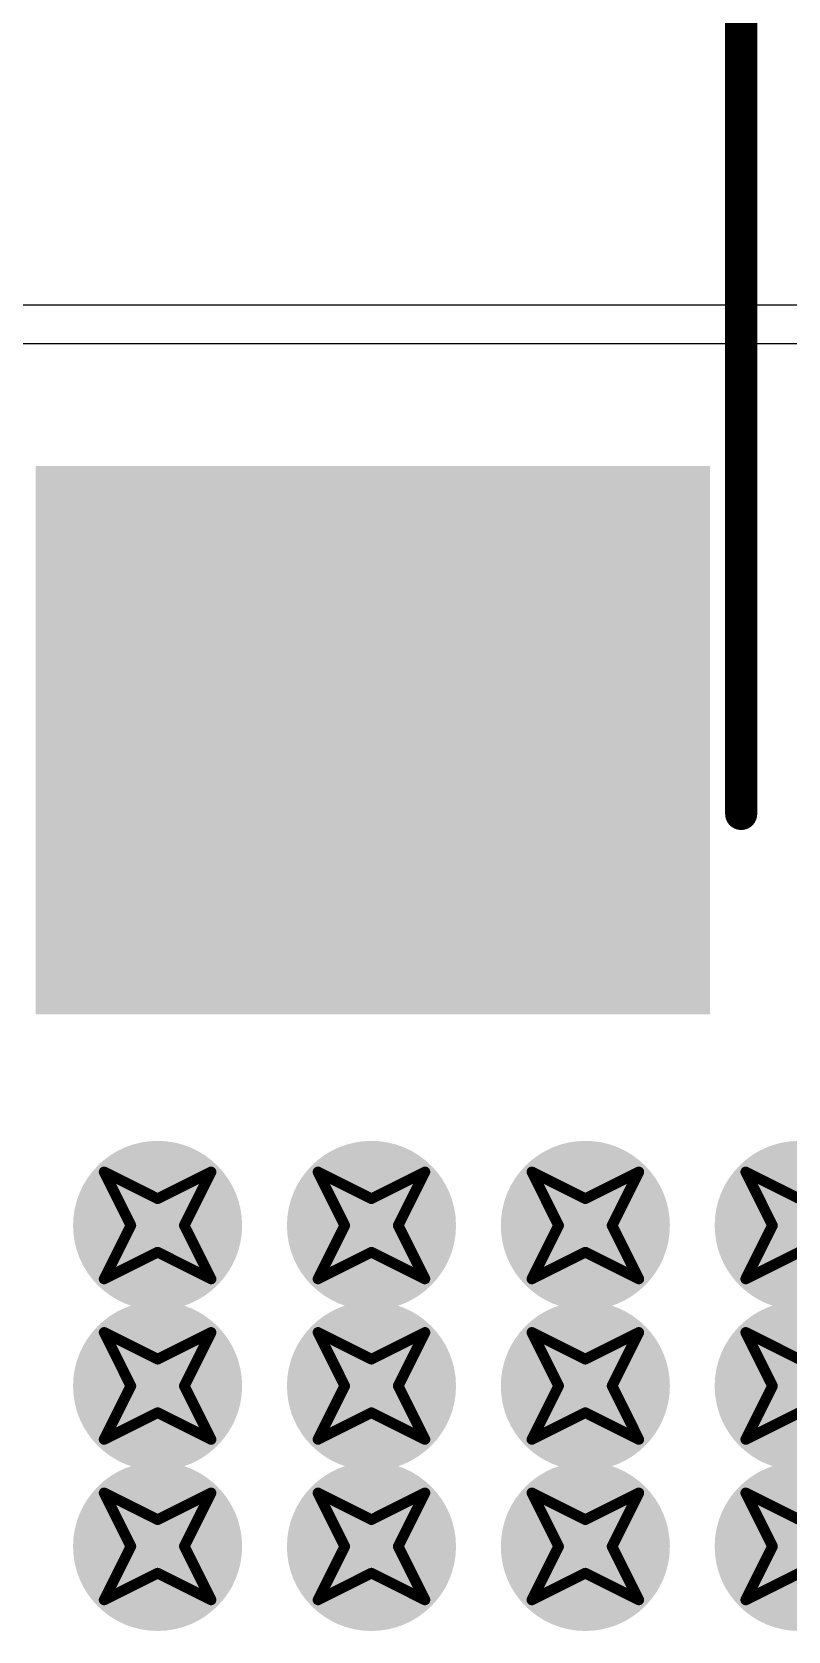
# Model space of a CAD drawing. Header units: inches. Extents: x -11 to 1110, y -7 to 455.
# Drawn here: x 638.54 to 642.14, y 19.18 to 26.77 of the extents above; entities that cross this region are included whole.
import ezdxf

# ---------------------------------------------------------------- set-up
doc = ezdxf.new("R2010")
doc.units = ezdxf.units.IN
for name, color, linetype in [('Bottom Layer', 5, 'Continuous'), ('Bottom Overlay', 54, 'Continuous'), ('Bottom Paste', 16, 'Continuous'), ('Bottom Solder', 6, 'Continuous'), ('Drill Drawing', 1, 'Continuous'), ('Top Layer', 1, 'Continuous'), ('Top Solder', 216, 'Continuous'), ('Via Holes', 16, 'Continuous')]:
    doc.layers.add(name, color=color, linetype=linetype)

msp = doc.modelspace()

# ---------------------------------------------------------------- hatches: boundary and pattern name
at = {"layer": 'Bottom Layer'}
msp.add_hatch(color=5, dxfattribs=at).paths.add_polyline_path([(641.6625, 24.6112), (641.6625, 22.2112), (638.6626, 22.2112), (638.6626, 24.6112)])
h = msp.add_hatch(color=5, dxfattribs=at)
edge = h.paths.add_edge_path()
edge.add_arc((639.1402, 21.1074), 0.3, 0, 360)
h = msp.add_hatch(color=5, dxfattribs=at)
edge = h.paths.add_edge_path()
edge.add_arc((640.1562, 21.1074), 0.3, 0, 360)
h = msp.add_hatch(color=5, dxfattribs=at)
edge = h.paths.add_edge_path()
edge.add_arc((641.1722, 21.1074), 0.3, 0, 360)
h = msp.add_hatch(color=5, dxfattribs=at)
edge = h.paths.add_edge_path()
edge.add_arc((642.1882, 21.1074), 0.3, 0, 360)
h = msp.add_hatch(color=5, dxfattribs=at)
edge = h.paths.add_edge_path()
edge.add_arc((639.1402, 20.3454), 0.3, 0, 360)
h = msp.add_hatch(color=5, dxfattribs=at)
edge = h.paths.add_edge_path()
edge.add_arc((640.1562, 20.3454), 0.3, 0, 360)
h = msp.add_hatch(color=5, dxfattribs=at)
edge = h.paths.add_edge_path()
edge.add_arc((641.1722, 20.3454), 0.3, 0, 360)
h = msp.add_hatch(color=5, dxfattribs=at)
edge = h.paths.add_edge_path()
edge.add_arc((642.1882, 20.3454), 0.3, 0, 360)
h = msp.add_hatch(color=5, dxfattribs=at)
edge = h.paths.add_edge_path()
edge.add_arc((639.1402, 19.5834), 0.3, 0, 360)
h = msp.add_hatch(color=5, dxfattribs=at)
edge = h.paths.add_edge_path()
edge.add_arc((640.1562, 19.5834), 0.3, 0, 360)
h = msp.add_hatch(color=5, dxfattribs=at)
edge = h.paths.add_edge_path()
edge.add_arc((641.1722, 19.5834), 0.3, 0, 360)
h = msp.add_hatch(color=5, dxfattribs=at)
edge = h.paths.add_edge_path()
edge.add_arc((642.1882, 19.5834), 0.3, 0, 360)
at = {"layer": 'Bottom Paste'}
msp.add_hatch(color=16, dxfattribs=at).paths.add_polyline_path([(641.6625, 24.6112), (641.6625, 22.2112), (638.6626, 22.2112), (638.6626, 24.6112)])
at = {"layer": 'Bottom Solder'}
msp.add_hatch(color=6, dxfattribs=at).paths.add_polyline_path([(641.7641, 24.7128), (641.7641, 22.1096), (638.561, 22.1096), (638.561, 24.7128)])
h = msp.add_hatch(color=6, dxfattribs=at)
edge = h.paths.add_edge_path()
edge.add_arc((639.1402, 21.1074), 0.4016, 0, 360)
h = msp.add_hatch(color=6, dxfattribs=at)
edge = h.paths.add_edge_path()
edge.add_arc((640.1562, 21.1074), 0.4016, 0, 360)
h = msp.add_hatch(color=6, dxfattribs=at)
edge = h.paths.add_edge_path()
edge.add_arc((641.1722, 21.1074), 0.4016, 0, 360)
h = msp.add_hatch(color=6, dxfattribs=at)
edge = h.paths.add_edge_path()
edge.add_arc((642.1882, 21.1074), 0.4016, 0, 360)
h = msp.add_hatch(color=6, dxfattribs=at)
edge = h.paths.add_edge_path()
edge.add_arc((639.1402, 20.3454), 0.4016, 0, 360)
h = msp.add_hatch(color=6, dxfattribs=at)
edge = h.paths.add_edge_path()
edge.add_arc((640.1562, 20.3454), 0.4016, 0, 360)
h = msp.add_hatch(color=6, dxfattribs=at)
edge = h.paths.add_edge_path()
edge.add_arc((641.1722, 20.3454), 0.4016, 0, 360)
h = msp.add_hatch(color=6, dxfattribs=at)
edge = h.paths.add_edge_path()
edge.add_arc((642.1882, 20.3454), 0.4016, 0, 360)
h = msp.add_hatch(color=6, dxfattribs=at)
edge = h.paths.add_edge_path()
edge.add_arc((639.1402, 19.5834), 0.4016, 0, 360)
h = msp.add_hatch(color=6, dxfattribs=at)
edge = h.paths.add_edge_path()
edge.add_arc((640.1562, 19.5834), 0.4016, 0, 360)
h = msp.add_hatch(color=6, dxfattribs=at)
edge = h.paths.add_edge_path()
edge.add_arc((641.1722, 19.5834), 0.4016, 0, 360)
h = msp.add_hatch(color=6, dxfattribs=at)
edge = h.paths.add_edge_path()
edge.add_arc((642.1882, 19.5834), 0.4016, 0, 360)
at = {"layer": 'Top Layer'}
h = msp.add_hatch(color=1, dxfattribs=at)
edge = h.paths.add_edge_path()
edge.add_arc((639.1402, 21.1074), 0.3, 0, 360)
h = msp.add_hatch(color=1, dxfattribs=at)
edge = h.paths.add_edge_path()
edge.add_arc((640.1562, 21.1074), 0.3, 0, 360)
h = msp.add_hatch(color=1, dxfattribs=at)
edge = h.paths.add_edge_path()
edge.add_arc((641.1722, 21.1074), 0.3, 0, 360)
h = msp.add_hatch(color=1, dxfattribs=at)
edge = h.paths.add_edge_path()
edge.add_arc((642.1882, 21.1074), 0.3, 0, 360)
h = msp.add_hatch(color=1, dxfattribs=at)
edge = h.paths.add_edge_path()
edge.add_arc((639.1402, 20.3454), 0.3, 0, 360)
h = msp.add_hatch(color=1, dxfattribs=at)
edge = h.paths.add_edge_path()
edge.add_arc((640.1562, 20.3454), 0.3, 0, 360)
h = msp.add_hatch(color=1, dxfattribs=at)
edge = h.paths.add_edge_path()
edge.add_arc((641.1722, 20.3454), 0.3, 0, 360)
h = msp.add_hatch(color=1, dxfattribs=at)
edge = h.paths.add_edge_path()
edge.add_arc((642.1882, 20.3454), 0.3, 0, 360)
h = msp.add_hatch(color=1, dxfattribs=at)
edge = h.paths.add_edge_path()
edge.add_arc((639.1402, 19.5834), 0.3, 0, 360)
h = msp.add_hatch(color=1, dxfattribs=at)
edge = h.paths.add_edge_path()
edge.add_arc((640.1562, 19.5834), 0.3, 0, 360)
h = msp.add_hatch(color=1, dxfattribs=at)
edge = h.paths.add_edge_path()
edge.add_arc((641.1722, 19.5834), 0.3, 0, 360)
h = msp.add_hatch(color=1, dxfattribs=at)
edge = h.paths.add_edge_path()
edge.add_arc((642.1882, 19.5834), 0.3, 0, 360)
at = {"layer": 'Top Solder'}
h = msp.add_hatch(color=216, dxfattribs=at)
edge = h.paths.add_edge_path()
edge.add_arc((639.1402, 21.1074), 0.4016, 0, 360)
h = msp.add_hatch(color=216, dxfattribs=at)
edge = h.paths.add_edge_path()
edge.add_arc((640.1562, 21.1074), 0.4016, 0, 360)
h = msp.add_hatch(color=216, dxfattribs=at)
edge = h.paths.add_edge_path()
edge.add_arc((641.1722, 21.1074), 0.4016, 0, 360)
h = msp.add_hatch(color=216, dxfattribs=at)
edge = h.paths.add_edge_path()
edge.add_arc((642.1882, 21.1074), 0.4016, 0, 360)
h = msp.add_hatch(color=216, dxfattribs=at)
edge = h.paths.add_edge_path()
edge.add_arc((639.1402, 20.3454), 0.4016, 0, 360)
h = msp.add_hatch(color=216, dxfattribs=at)
edge = h.paths.add_edge_path()
edge.add_arc((640.1562, 20.3454), 0.4016, 0, 360)
h = msp.add_hatch(color=216, dxfattribs=at)
edge = h.paths.add_edge_path()
edge.add_arc((641.1722, 20.3454), 0.4016, 0, 360)
h = msp.add_hatch(color=216, dxfattribs=at)
edge = h.paths.add_edge_path()
edge.add_arc((642.1882, 20.3454), 0.4016, 0, 360)
h = msp.add_hatch(color=216, dxfattribs=at)
edge = h.paths.add_edge_path()
edge.add_arc((639.1402, 19.5834), 0.4016, 0, 360)
h = msp.add_hatch(color=216, dxfattribs=at)
edge = h.paths.add_edge_path()
edge.add_arc((640.1562, 19.5834), 0.4016, 0, 360)
h = msp.add_hatch(color=216, dxfattribs=at)
edge = h.paths.add_edge_path()
edge.add_arc((641.1722, 19.5834), 0.4016, 0, 360)
h = msp.add_hatch(color=216, dxfattribs=at)
edge = h.paths.add_edge_path()
edge.add_arc((642.1882, 19.5834), 0.4016, 0, 360)
at = {"layer": 'Via Holes'}
h = msp.add_hatch(color=7, dxfattribs=at)
edge = h.paths.add_edge_path()
edge.add_arc((639.1402, 21.1074), 0.15, 0, 360)
h = msp.add_hatch(color=7, dxfattribs=at)
edge = h.paths.add_edge_path()
edge.add_arc((640.1562, 21.1074), 0.15, 0, 360)
h = msp.add_hatch(color=7, dxfattribs=at)
edge = h.paths.add_edge_path()
edge.add_arc((641.1722, 21.1074), 0.15, 0, 360)
h = msp.add_hatch(color=7, dxfattribs=at)
edge = h.paths.add_edge_path()
edge.add_arc((642.1882, 21.1074), 0.15, 0, 360)
h = msp.add_hatch(color=7, dxfattribs=at)
edge = h.paths.add_edge_path()
edge.add_arc((639.1402, 20.3454), 0.15, 0, 360)
h = msp.add_hatch(color=7, dxfattribs=at)
edge = h.paths.add_edge_path()
edge.add_arc((640.1562, 20.3454), 0.15, 0, 360)
h = msp.add_hatch(color=7, dxfattribs=at)
edge = h.paths.add_edge_path()
edge.add_arc((641.1722, 20.3454), 0.15, 0, 360)
h = msp.add_hatch(color=7, dxfattribs=at)
edge = h.paths.add_edge_path()
edge.add_arc((642.1882, 20.3454), 0.15, 0, 360)
h = msp.add_hatch(color=7, dxfattribs=at)
edge = h.paths.add_edge_path()
edge.add_arc((639.1402, 19.5834), 0.15, 0, 360)
h = msp.add_hatch(color=7, dxfattribs=at)
edge = h.paths.add_edge_path()
edge.add_arc((640.1562, 19.5834), 0.15, 0, 360)
h = msp.add_hatch(color=7, dxfattribs=at)
edge = h.paths.add_edge_path()
edge.add_arc((641.1722, 19.5834), 0.15, 0, 360)
h = msp.add_hatch(color=7, dxfattribs=at)
edge = h.paths.add_edge_path()
edge.add_arc((642.1882, 19.5834), 0.15, 0, 360)

# ---------------------------------------------------------------- linework, layer by layer
at = {"layer": 'Bottom Layer'}
for p, q in [((670.3822, 25.4762), (623.57, 25.4762)), ((629.209, 25.2949), (653.6399, 25.2949))]:
    msp.add_line(p, q, dxfattribs=at)
at = {"layer": 'Bottom Overlay'}
msp.add_lwpolyline([(641.9125, 23.0612, 0.1524, 0.1524, 0), (641.9125, 29.1363, 0.1524, 0.1524, 0)], format="xyseb", dxfattribs=at)
msp.add_lwpolyline([(641.8744, 23.0612, 0.0762, 0.0762, 1), (641.9506, 23.0612, 0.0762, 0.0762, 1)], format="xyseb", close=True, dxfattribs=at)
at = {"layer": 'Drill Drawing'}
for points in [[(638.8862, 21.3614, 0.0508, 0.0508, 0), (639.1402, 21.2344, 0.0508, 0.0508, 0)], [(638.8862, 21.3614, 0.0508, 0.0508, 0), (639.0132, 21.1074, 0.0508, 0.0508, 0)], [(639.1402, 21.2344, 0.0508, 0.0508, 0), (639.3942, 21.3614, 0.0508, 0.0508, 0)], [(639.2672, 21.1074, 0.0508, 0.0508, 0), (639.3942, 21.3614, 0.0508, 0.0508, 0)], [(639.9022, 21.3614, 0.0508, 0.0508, 0), (640.1562, 21.2344, 0.0508, 0.0508, 0)], [(639.9022, 21.3614, 0.0508, 0.0508, 0), (640.0292, 21.1074, 0.0508, 0.0508, 0)], [(640.1562, 21.2344, 0.0508, 0.0508, 0), (640.4102, 21.3614, 0.0508, 0.0508, 0)], [(640.2832, 21.1074, 0.0508, 0.0508, 0), (640.4102, 21.3614, 0.0508, 0.0508, 0)], [(640.9182, 21.3614, 0.0508, 0.0508, 0), (641.1722, 21.2344, 0.0508, 0.0508, 0)], [(640.9182, 21.3614, 0.0508, 0.0508, 0), (641.0452, 21.1074, 0.0508, 0.0508, 0)], [(641.1722, 21.2344, 0.0508, 0.0508, 0), (641.4262, 21.3614, 0.0508, 0.0508, 0)], [(641.2992, 21.1074, 0.0508, 0.0508, 0), (641.4262, 21.3614, 0.0508, 0.0508, 0)], [(641.9342, 21.3614, 0.0508, 0.0508, 0), (642.1882, 21.2344, 0.0508, 0.0508, 0)], [(641.9342, 21.3614, 0.0508, 0.0508, 0), (642.0612, 21.1074, 0.0508, 0.0508, 0)], [(638.8862, 20.8534, 0.0508, 0.0508, 0), (639.0132, 21.1074, 0.0508, 0.0508, 0)], [(639.2672, 21.1074, 0.0508, 0.0508, 0), (639.3942, 20.8534, 0.0508, 0.0508, 0)], [(639.9022, 20.8534, 0.0508, 0.0508, 0), (640.0292, 21.1074, 0.0508, 0.0508, 0)], [(640.2832, 21.1074, 0.0508, 0.0508, 0), (640.4102, 20.8534, 0.0508, 0.0508, 0)], [(640.9182, 20.8534, 0.0508, 0.0508, 0), (641.0452, 21.1074, 0.0508, 0.0508, 0)], [(641.2992, 21.1074, 0.0508, 0.0508, 0), (641.4262, 20.8534, 0.0508, 0.0508, 0)], [(641.9342, 20.8534, 0.0508, 0.0508, 0), (642.0612, 21.1074, 0.0508, 0.0508, 0)], [(638.8862, 20.8534, 0.0508, 0.0508, 0), (639.1402, 20.9804, 0.0508, 0.0508, 0)], [(639.1402, 20.9804, 0.0508, 0.0508, 0), (639.3942, 20.8534, 0.0508, 0.0508, 0)], [(639.9022, 20.8534, 0.0508, 0.0508, 0), (640.1562, 20.9804, 0.0508, 0.0508, 0)], [(640.1562, 20.9804, 0.0508, 0.0508, 0), (640.4102, 20.8534, 0.0508, 0.0508, 0)], [(640.9182, 20.8534, 0.0508, 0.0508, 0), (641.1722, 20.9804, 0.0508, 0.0508, 0)], [(641.1722, 20.9804, 0.0508, 0.0508, 0), (641.4262, 20.8534, 0.0508, 0.0508, 0)], [(641.9342, 20.8534, 0.0508, 0.0508, 0), (642.1882, 20.9804, 0.0508, 0.0508, 0)], [(638.8862, 20.5994, 0.0508, 0.0508, 0), (639.1402, 20.4724, 0.0508, 0.0508, 0)], [(638.8862, 20.5994, 0.0508, 0.0508, 0), (639.0132, 20.3454, 0.0508, 0.0508, 0)], [(639.1402, 20.4724, 0.0508, 0.0508, 0), (639.3942, 20.5994, 0.0508, 0.0508, 0)], [(639.2672, 20.3454, 0.0508, 0.0508, 0), (639.3942, 20.5994, 0.0508, 0.0508, 0)], [(639.9022, 20.5994, 0.0508, 0.0508, 0), (640.1562, 20.4724, 0.0508, 0.0508, 0)], [(639.9022, 20.5994, 0.0508, 0.0508, 0), (640.0292, 20.3454, 0.0508, 0.0508, 0)], [(640.1562, 20.4724, 0.0508, 0.0508, 0), (640.4102, 20.5994, 0.0508, 0.0508, 0)], [(640.2832, 20.3454, 0.0508, 0.0508, 0), (640.4102, 20.5994, 0.0508, 0.0508, 0)], [(640.9182, 20.5994, 0.0508, 0.0508, 0), (641.1722, 20.4724, 0.0508, 0.0508, 0)], [(640.9182, 20.5994, 0.0508, 0.0508, 0), (641.0452, 20.3454, 0.0508, 0.0508, 0)], [(641.1722, 20.4724, 0.0508, 0.0508, 0), (641.4262, 20.5994, 0.0508, 0.0508, 0)], [(641.2992, 20.3454, 0.0508, 0.0508, 0), (641.4262, 20.5994, 0.0508, 0.0508, 0)], [(641.9342, 20.5994, 0.0508, 0.0508, 0), (642.1882, 20.4724, 0.0508, 0.0508, 0)], [(641.9342, 20.5994, 0.0508, 0.0508, 0), (642.0612, 20.3454, 0.0508, 0.0508, 0)], [(638.8862, 20.0914, 0.0508, 0.0508, 0), (639.0132, 20.3454, 0.0508, 0.0508, 0)], [(639.2672, 20.3454, 0.0508, 0.0508, 0), (639.3942, 20.0914, 0.0508, 0.0508, 0)], [(639.9022, 20.0914, 0.0508, 0.0508, 0), (640.0292, 20.3454, 0.0508, 0.0508, 0)], [(640.2832, 20.3454, 0.0508, 0.0508, 0), (640.4102, 20.0914, 0.0508, 0.0508, 0)], [(640.9182, 20.0914, 0.0508, 0.0508, 0), (641.0452, 20.3454, 0.0508, 0.0508, 0)], [(641.2992, 20.3454, 0.0508, 0.0508, 0), (641.4262, 20.0914, 0.0508, 0.0508, 0)], [(641.9342, 20.0914, 0.0508, 0.0508, 0), (642.0612, 20.3454, 0.0508, 0.0508, 0)], [(638.8862, 20.0914, 0.0508, 0.0508, 0), (639.1402, 20.2184, 0.0508, 0.0508, 0)], [(639.1402, 20.2184, 0.0508, 0.0508, 0), (639.3942, 20.0914, 0.0508, 0.0508, 0)], [(639.9022, 20.0914, 0.0508, 0.0508, 0), (640.1562, 20.2184, 0.0508, 0.0508, 0)], [(640.1562, 20.2184, 0.0508, 0.0508, 0), (640.4102, 20.0914, 0.0508, 0.0508, 0)], [(640.9182, 20.0914, 0.0508, 0.0508, 0), (641.1722, 20.2184, 0.0508, 0.0508, 0)], [(641.1722, 20.2184, 0.0508, 0.0508, 0), (641.4262, 20.0914, 0.0508, 0.0508, 0)], [(641.9342, 20.0914, 0.0508, 0.0508, 0), (642.1882, 20.2184, 0.0508, 0.0508, 0)], [(638.8862, 19.8374, 0.0508, 0.0508, 0), (639.1402, 19.7104, 0.0508, 0.0508, 0)], [(638.8862, 19.8374, 0.0508, 0.0508, 0), (639.0132, 19.5834, 0.0508, 0.0508, 0)], [(639.1402, 19.7104, 0.0508, 0.0508, 0), (639.3942, 19.8374, 0.0508, 0.0508, 0)], [(639.2672, 19.5834, 0.0508, 0.0508, 0), (639.3942, 19.8374, 0.0508, 0.0508, 0)], [(639.9022, 19.8374, 0.0508, 0.0508, 0), (640.1562, 19.7104, 0.0508, 0.0508, 0)], [(639.9022, 19.8374, 0.0508, 0.0508, 0), (640.0292, 19.5834, 0.0508, 0.0508, 0)], [(640.1562, 19.7104, 0.0508, 0.0508, 0), (640.4102, 19.8374, 0.0508, 0.0508, 0)], [(640.2832, 19.5834, 0.0508, 0.0508, 0), (640.4102, 19.8374, 0.0508, 0.0508, 0)], [(640.9182, 19.8374, 0.0508, 0.0508, 0), (641.1722, 19.7104, 0.0508, 0.0508, 0)], [(640.9182, 19.8374, 0.0508, 0.0508, 0), (641.0452, 19.5834, 0.0508, 0.0508, 0)], [(641.1722, 19.7104, 0.0508, 0.0508, 0), (641.4262, 19.8374, 0.0508, 0.0508, 0)], [(641.2992, 19.5834, 0.0508, 0.0508, 0), (641.4262, 19.8374, 0.0508, 0.0508, 0)], [(641.9342, 19.8374, 0.0508, 0.0508, 0), (642.1882, 19.7104, 0.0508, 0.0508, 0)], [(641.9342, 19.8374, 0.0508, 0.0508, 0), (642.0612, 19.5834, 0.0508, 0.0508, 0)], [(638.8862, 19.3294, 0.0508, 0.0508, 0), (639.0132, 19.5834, 0.0508, 0.0508, 0)], [(639.2672, 19.5834, 0.0508, 0.0508, 0), (639.3942, 19.3294, 0.0508, 0.0508, 0)], [(639.9022, 19.3294, 0.0508, 0.0508, 0), (640.0292, 19.5834, 0.0508, 0.0508, 0)], [(640.2832, 19.5834, 0.0508, 0.0508, 0), (640.4102, 19.3294, 0.0508, 0.0508, 0)], [(640.9182, 19.3294, 0.0508, 0.0508, 0), (641.0452, 19.5834, 0.0508, 0.0508, 0)], [(641.2992, 19.5834, 0.0508, 0.0508, 0), (641.4262, 19.3294, 0.0508, 0.0508, 0)], [(641.9342, 19.3294, 0.0508, 0.0508, 0), (642.0612, 19.5834, 0.0508, 0.0508, 0)], [(638.8862, 19.3294, 0.0508, 0.0508, 0), (639.1402, 19.4564, 0.0508, 0.0508, 0)], [(639.1402, 19.4564, 0.0508, 0.0508, 0), (639.3942, 19.3294, 0.0508, 0.0508, 0)], [(639.9022, 19.3294, 0.0508, 0.0508, 0), (640.1562, 19.4564, 0.0508, 0.0508, 0)], [(640.1562, 19.4564, 0.0508, 0.0508, 0), (640.4102, 19.3294, 0.0508, 0.0508, 0)], [(640.9182, 19.3294, 0.0508, 0.0508, 0), (641.1722, 19.4564, 0.0508, 0.0508, 0)], [(641.1722, 19.4564, 0.0508, 0.0508, 0), (641.4262, 19.3294, 0.0508, 0.0508, 0)], [(641.9342, 19.3294, 0.0508, 0.0508, 0), (642.1882, 19.4564, 0.0508, 0.0508, 0)]]:
    msp.add_lwpolyline(points, format="xyseb", dxfattribs=at)
for points in [[(638.8735, 21.3614, 0.0254, 0.0254, 1), (638.8989, 21.3614, 0.0254, 0.0254, 1)], [(638.8735, 21.3614, 0.0254, 0.0254, 1), (638.8989, 21.3614, 0.0254, 0.0254, 1)], [(639.3815, 21.3614, 0.0254, 0.0254, 1), (639.4069, 21.3614, 0.0254, 0.0254, 1)], [(639.3815, 21.3614, 0.0254, 0.0254, 1), (639.4069, 21.3614, 0.0254, 0.0254, 1)], [(639.8895, 21.3614, 0.0254, 0.0254, 1), (639.9149, 21.3614, 0.0254, 0.0254, 1)], [(639.8895, 21.3614, 0.0254, 0.0254, 1), (639.9149, 21.3614, 0.0254, 0.0254, 1)], [(640.3975, 21.3614, 0.0254, 0.0254, 1), (640.4229, 21.3614, 0.0254, 0.0254, 1)], [(640.3975, 21.3614, 0.0254, 0.0254, 1), (640.4229, 21.3614, 0.0254, 0.0254, 1)], [(640.9055, 21.3614, 0.0254, 0.0254, 1), (640.9309, 21.3614, 0.0254, 0.0254, 1)], [(640.9055, 21.3614, 0.0254, 0.0254, 1), (640.9309, 21.3614, 0.0254, 0.0254, 1)], [(641.4135, 21.3614, 0.0254, 0.0254, 1), (641.4389, 21.3614, 0.0254, 0.0254, 1)], [(641.4135, 21.3614, 0.0254, 0.0254, 1), (641.4389, 21.3614, 0.0254, 0.0254, 1)], [(641.9215, 21.3614, 0.0254, 0.0254, 1), (641.9469, 21.3614, 0.0254, 0.0254, 1)], [(641.9215, 21.3614, 0.0254, 0.0254, 1), (641.9469, 21.3614, 0.0254, 0.0254, 1)], [(639.1275, 21.2344, 0.0254, 0.0254, 1), (639.1529, 21.2344, 0.0254, 0.0254, 1)], [(639.1275, 21.2344, 0.0254, 0.0254, 1), (639.1529, 21.2344, 0.0254, 0.0254, 1)], [(640.1435, 21.2344, 0.0254, 0.0254, 1), (640.1689, 21.2344, 0.0254, 0.0254, 1)], [(640.1435, 21.2344, 0.0254, 0.0254, 1), (640.1689, 21.2344, 0.0254, 0.0254, 1)], [(641.1595, 21.2344, 0.0254, 0.0254, 1), (641.1849, 21.2344, 0.0254, 0.0254, 1)], [(641.1595, 21.2344, 0.0254, 0.0254, 1), (641.1849, 21.2344, 0.0254, 0.0254, 1)], [(639.0005, 21.1074, 0.0254, 0.0254, 1), (639.0259, 21.1074, 0.0254, 0.0254, 1)], [(639.0005, 21.1074, 0.0254, 0.0254, 1), (639.0259, 21.1074, 0.0254, 0.0254, 1)], [(639.2545, 21.1074, 0.0254, 0.0254, 1), (639.2799, 21.1074, 0.0254, 0.0254, 1)], [(639.2545, 21.1074, 0.0254, 0.0254, 1), (639.2799, 21.1074, 0.0254, 0.0254, 1)], [(640.0165, 21.1074, 0.0254, 0.0254, 1), (640.0419, 21.1074, 0.0254, 0.0254, 1)], [(640.0165, 21.1074, 0.0254, 0.0254, 1), (640.0419, 21.1074, 0.0254, 0.0254, 1)], [(640.2705, 21.1074, 0.0254, 0.0254, 1), (640.2959, 21.1074, 0.0254, 0.0254, 1)], [(640.2705, 21.1074, 0.0254, 0.0254, 1), (640.2959, 21.1074, 0.0254, 0.0254, 1)], [(641.0325, 21.1074, 0.0254, 0.0254, 1), (641.0579, 21.1074, 0.0254, 0.0254, 1)], [(641.0325, 21.1074, 0.0254, 0.0254, 1), (641.0579, 21.1074, 0.0254, 0.0254, 1)], [(641.2865, 21.1074, 0.0254, 0.0254, 1), (641.3119, 21.1074, 0.0254, 0.0254, 1)], [(641.2865, 21.1074, 0.0254, 0.0254, 1), (641.3119, 21.1074, 0.0254, 0.0254, 1)], [(642.0485, 21.1074, 0.0254, 0.0254, 1), (642.0739, 21.1074, 0.0254, 0.0254, 1)], [(642.0485, 21.1074, 0.0254, 0.0254, 1), (642.0739, 21.1074, 0.0254, 0.0254, 1)], [(639.1275, 20.9804, 0.0254, 0.0254, 1), (639.1529, 20.9804, 0.0254, 0.0254, 1)], [(639.1275, 20.9804, 0.0254, 0.0254, 1), (639.1529, 20.9804, 0.0254, 0.0254, 1)], [(640.1435, 20.9804, 0.0254, 0.0254, 1), (640.1689, 20.9804, 0.0254, 0.0254, 1)], [(640.1435, 20.9804, 0.0254, 0.0254, 1), (640.1689, 20.9804, 0.0254, 0.0254, 1)], [(641.1595, 20.9804, 0.0254, 0.0254, 1), (641.1849, 20.9804, 0.0254, 0.0254, 1)], [(641.1595, 20.9804, 0.0254, 0.0254, 1), (641.1849, 20.9804, 0.0254, 0.0254, 1)], [(638.8735, 20.8534, 0.0254, 0.0254, 1), (638.8989, 20.8534, 0.0254, 0.0254, 1)], [(638.8735, 20.8534, 0.0254, 0.0254, 1), (638.8989, 20.8534, 0.0254, 0.0254, 1)], [(639.3815, 20.8534, 0.0254, 0.0254, 1), (639.4069, 20.8534, 0.0254, 0.0254, 1)], [(639.3815, 20.8534, 0.0254, 0.0254, 1), (639.4069, 20.8534, 0.0254, 0.0254, 1)], [(639.8895, 20.8534, 0.0254, 0.0254, 1), (639.9149, 20.8534, 0.0254, 0.0254, 1)], [(639.8895, 20.8534, 0.0254, 0.0254, 1), (639.9149, 20.8534, 0.0254, 0.0254, 1)], [(640.3975, 20.8534, 0.0254, 0.0254, 1), (640.4229, 20.8534, 0.0254, 0.0254, 1)], [(640.3975, 20.8534, 0.0254, 0.0254, 1), (640.4229, 20.8534, 0.0254, 0.0254, 1)], [(640.9055, 20.8534, 0.0254, 0.0254, 1), (640.9309, 20.8534, 0.0254, 0.0254, 1)], [(640.9055, 20.8534, 0.0254, 0.0254, 1), (640.9309, 20.8534, 0.0254, 0.0254, 1)], [(641.4135, 20.8534, 0.0254, 0.0254, 1), (641.4389, 20.8534, 0.0254, 0.0254, 1)], [(641.4135, 20.8534, 0.0254, 0.0254, 1), (641.4389, 20.8534, 0.0254, 0.0254, 1)], [(641.9215, 20.8534, 0.0254, 0.0254, 1), (641.9469, 20.8534, 0.0254, 0.0254, 1)], [(641.9215, 20.8534, 0.0254, 0.0254, 1), (641.9469, 20.8534, 0.0254, 0.0254, 1)], [(638.8735, 20.5994, 0.0254, 0.0254, 1), (638.8989, 20.5994, 0.0254, 0.0254, 1)], [(638.8735, 20.5994, 0.0254, 0.0254, 1), (638.8989, 20.5994, 0.0254, 0.0254, 1)], [(639.3815, 20.5994, 0.0254, 0.0254, 1), (639.4069, 20.5994, 0.0254, 0.0254, 1)], [(639.3815, 20.5994, 0.0254, 0.0254, 1), (639.4069, 20.5994, 0.0254, 0.0254, 1)], [(639.8895, 20.5994, 0.0254, 0.0254, 1), (639.9149, 20.5994, 0.0254, 0.0254, 1)], [(639.8895, 20.5994, 0.0254, 0.0254, 1), (639.9149, 20.5994, 0.0254, 0.0254, 1)], [(640.3975, 20.5994, 0.0254, 0.0254, 1), (640.4229, 20.5994, 0.0254, 0.0254, 1)], [(640.3975, 20.5994, 0.0254, 0.0254, 1), (640.4229, 20.5994, 0.0254, 0.0254, 1)], [(640.9055, 20.5994, 0.0254, 0.0254, 1), (640.9309, 20.5994, 0.0254, 0.0254, 1)], [(640.9055, 20.5994, 0.0254, 0.0254, 1), (640.9309, 20.5994, 0.0254, 0.0254, 1)], [(641.4135, 20.5994, 0.0254, 0.0254, 1), (641.4389, 20.5994, 0.0254, 0.0254, 1)], [(641.4135, 20.5994, 0.0254, 0.0254, 1), (641.4389, 20.5994, 0.0254, 0.0254, 1)], [(641.9215, 20.5994, 0.0254, 0.0254, 1), (641.9469, 20.5994, 0.0254, 0.0254, 1)], [(641.9215, 20.5994, 0.0254, 0.0254, 1), (641.9469, 20.5994, 0.0254, 0.0254, 1)], [(639.1275, 20.4724, 0.0254, 0.0254, 1), (639.1529, 20.4724, 0.0254, 0.0254, 1)], [(639.1275, 20.4724, 0.0254, 0.0254, 1), (639.1529, 20.4724, 0.0254, 0.0254, 1)], [(640.1435, 20.4724, 0.0254, 0.0254, 1), (640.1689, 20.4724, 0.0254, 0.0254, 1)], [(640.1435, 20.4724, 0.0254, 0.0254, 1), (640.1689, 20.4724, 0.0254, 0.0254, 1)], [(641.1595, 20.4724, 0.0254, 0.0254, 1), (641.1849, 20.4724, 0.0254, 0.0254, 1)], [(641.1595, 20.4724, 0.0254, 0.0254, 1), (641.1849, 20.4724, 0.0254, 0.0254, 1)], [(639.0005, 20.3454, 0.0254, 0.0254, 1), (639.0259, 20.3454, 0.0254, 0.0254, 1)], [(639.0005, 20.3454, 0.0254, 0.0254, 1), (639.0259, 20.3454, 0.0254, 0.0254, 1)], [(639.2545, 20.3454, 0.0254, 0.0254, 1), (639.2799, 20.3454, 0.0254, 0.0254, 1)], [(639.2545, 20.3454, 0.0254, 0.0254, 1), (639.2799, 20.3454, 0.0254, 0.0254, 1)], [(640.0165, 20.3454, 0.0254, 0.0254, 1), (640.0419, 20.3454, 0.0254, 0.0254, 1)], [(640.0165, 20.3454, 0.0254, 0.0254, 1), (640.0419, 20.3454, 0.0254, 0.0254, 1)], [(640.2705, 20.3454, 0.0254, 0.0254, 1), (640.2959, 20.3454, 0.0254, 0.0254, 1)], [(640.2705, 20.3454, 0.0254, 0.0254, 1), (640.2959, 20.3454, 0.0254, 0.0254, 1)], [(641.0325, 20.3454, 0.0254, 0.0254, 1), (641.0579, 20.3454, 0.0254, 0.0254, 1)], [(641.0325, 20.3454, 0.0254, 0.0254, 1), (641.0579, 20.3454, 0.0254, 0.0254, 1)], [(641.2865, 20.3454, 0.0254, 0.0254, 1), (641.3119, 20.3454, 0.0254, 0.0254, 1)], [(641.2865, 20.3454, 0.0254, 0.0254, 1), (641.3119, 20.3454, 0.0254, 0.0254, 1)], [(642.0485, 20.3454, 0.0254, 0.0254, 1), (642.0739, 20.3454, 0.0254, 0.0254, 1)], [(642.0485, 20.3454, 0.0254, 0.0254, 1), (642.0739, 20.3454, 0.0254, 0.0254, 1)], [(639.1275, 20.2184, 0.0254, 0.0254, 1), (639.1529, 20.2184, 0.0254, 0.0254, 1)], [(639.1275, 20.2184, 0.0254, 0.0254, 1), (639.1529, 20.2184, 0.0254, 0.0254, 1)], [(640.1435, 20.2184, 0.0254, 0.0254, 1), (640.1689, 20.2184, 0.0254, 0.0254, 1)], [(640.1435, 20.2184, 0.0254, 0.0254, 1), (640.1689, 20.2184, 0.0254, 0.0254, 1)], [(641.1595, 20.2184, 0.0254, 0.0254, 1), (641.1849, 20.2184, 0.0254, 0.0254, 1)], [(641.1595, 20.2184, 0.0254, 0.0254, 1), (641.1849, 20.2184, 0.0254, 0.0254, 1)], [(638.8735, 20.0914, 0.0254, 0.0254, 1), (638.8989, 20.0914, 0.0254, 0.0254, 1)], [(638.8735, 20.0914, 0.0254, 0.0254, 1), (638.8989, 20.0914, 0.0254, 0.0254, 1)], [(639.3815, 20.0914, 0.0254, 0.0254, 1), (639.4069, 20.0914, 0.0254, 0.0254, 1)], [(639.3815, 20.0914, 0.0254, 0.0254, 1), (639.4069, 20.0914, 0.0254, 0.0254, 1)], [(639.8895, 20.0914, 0.0254, 0.0254, 1), (639.9149, 20.0914, 0.0254, 0.0254, 1)], [(639.8895, 20.0914, 0.0254, 0.0254, 1), (639.9149, 20.0914, 0.0254, 0.0254, 1)], [(640.3975, 20.0914, 0.0254, 0.0254, 1), (640.4229, 20.0914, 0.0254, 0.0254, 1)], [(640.3975, 20.0914, 0.0254, 0.0254, 1), (640.4229, 20.0914, 0.0254, 0.0254, 1)], [(640.9055, 20.0914, 0.0254, 0.0254, 1), (640.9309, 20.0914, 0.0254, 0.0254, 1)], [(640.9055, 20.0914, 0.0254, 0.0254, 1), (640.9309, 20.0914, 0.0254, 0.0254, 1)], [(641.4135, 20.0914, 0.0254, 0.0254, 1), (641.4389, 20.0914, 0.0254, 0.0254, 1)], [(641.4135, 20.0914, 0.0254, 0.0254, 1), (641.4389, 20.0914, 0.0254, 0.0254, 1)], [(641.9215, 20.0914, 0.0254, 0.0254, 1), (641.9469, 20.0914, 0.0254, 0.0254, 1)], [(641.9215, 20.0914, 0.0254, 0.0254, 1), (641.9469, 20.0914, 0.0254, 0.0254, 1)], [(638.8735, 19.8374, 0.0254, 0.0254, 1), (638.8989, 19.8374, 0.0254, 0.0254, 1)], [(638.8735, 19.8374, 0.0254, 0.0254, 1), (638.8989, 19.8374, 0.0254, 0.0254, 1)], [(639.3815, 19.8374, 0.0254, 0.0254, 1), (639.4069, 19.8374, 0.0254, 0.0254, 1)], [(639.3815, 19.8374, 0.0254, 0.0254, 1), (639.4069, 19.8374, 0.0254, 0.0254, 1)], [(639.8895, 19.8374, 0.0254, 0.0254, 1), (639.9149, 19.8374, 0.0254, 0.0254, 1)], [(639.8895, 19.8374, 0.0254, 0.0254, 1), (639.9149, 19.8374, 0.0254, 0.0254, 1)], [(640.3975, 19.8374, 0.0254, 0.0254, 1), (640.4229, 19.8374, 0.0254, 0.0254, 1)], [(640.3975, 19.8374, 0.0254, 0.0254, 1), (640.4229, 19.8374, 0.0254, 0.0254, 1)], [(640.9055, 19.8374, 0.0254, 0.0254, 1), (640.9309, 19.8374, 0.0254, 0.0254, 1)], [(640.9055, 19.8374, 0.0254, 0.0254, 1), (640.9309, 19.8374, 0.0254, 0.0254, 1)], [(641.4135, 19.8374, 0.0254, 0.0254, 1), (641.4389, 19.8374, 0.0254, 0.0254, 1)], [(641.4135, 19.8374, 0.0254, 0.0254, 1), (641.4389, 19.8374, 0.0254, 0.0254, 1)], [(641.9215, 19.8374, 0.0254, 0.0254, 1), (641.9469, 19.8374, 0.0254, 0.0254, 1)], [(641.9215, 19.8374, 0.0254, 0.0254, 1), (641.9469, 19.8374, 0.0254, 0.0254, 1)], [(639.1275, 19.7104, 0.0254, 0.0254, 1), (639.1529, 19.7104, 0.0254, 0.0254, 1)], [(639.1275, 19.7104, 0.0254, 0.0254, 1), (639.1529, 19.7104, 0.0254, 0.0254, 1)], [(640.1435, 19.7104, 0.0254, 0.0254, 1), (640.1689, 19.7104, 0.0254, 0.0254, 1)], [(640.1435, 19.7104, 0.0254, 0.0254, 1), (640.1689, 19.7104, 0.0254, 0.0254, 1)], [(641.1595, 19.7104, 0.0254, 0.0254, 1), (641.1849, 19.7104, 0.0254, 0.0254, 1)], [(641.1595, 19.7104, 0.0254, 0.0254, 1), (641.1849, 19.7104, 0.0254, 0.0254, 1)], [(639.0005, 19.5834, 0.0254, 0.0254, 1), (639.0259, 19.5834, 0.0254, 0.0254, 1)], [(639.0005, 19.5834, 0.0254, 0.0254, 1), (639.0259, 19.5834, 0.0254, 0.0254, 1)], [(639.2545, 19.5834, 0.0254, 0.0254, 1), (639.2799, 19.5834, 0.0254, 0.0254, 1)], [(639.2545, 19.5834, 0.0254, 0.0254, 1), (639.2799, 19.5834, 0.0254, 0.0254, 1)], [(640.0165, 19.5834, 0.0254, 0.0254, 1), (640.0419, 19.5834, 0.0254, 0.0254, 1)], [(640.0165, 19.5834, 0.0254, 0.0254, 1), (640.0419, 19.5834, 0.0254, 0.0254, 1)], [(640.2705, 19.5834, 0.0254, 0.0254, 1), (640.2959, 19.5834, 0.0254, 0.0254, 1)], [(640.2705, 19.5834, 0.0254, 0.0254, 1), (640.2959, 19.5834, 0.0254, 0.0254, 1)], [(641.0325, 19.5834, 0.0254, 0.0254, 1), (641.0579, 19.5834, 0.0254, 0.0254, 1)], [(641.0325, 19.5834, 0.0254, 0.0254, 1), (641.0579, 19.5834, 0.0254, 0.0254, 1)], [(641.2865, 19.5834, 0.0254, 0.0254, 1), (641.3119, 19.5834, 0.0254, 0.0254, 1)], [(641.2865, 19.5834, 0.0254, 0.0254, 1), (641.3119, 19.5834, 0.0254, 0.0254, 1)], [(642.0485, 19.5834, 0.0254, 0.0254, 1), (642.0739, 19.5834, 0.0254, 0.0254, 1)], [(642.0485, 19.5834, 0.0254, 0.0254, 1), (642.0739, 19.5834, 0.0254, 0.0254, 1)], [(639.1275, 19.4564, 0.0254, 0.0254, 1), (639.1529, 19.4564, 0.0254, 0.0254, 1)], [(639.1275, 19.4564, 0.0254, 0.0254, 1), (639.1529, 19.4564, 0.0254, 0.0254, 1)], [(640.1435, 19.4564, 0.0254, 0.0254, 1), (640.1689, 19.4564, 0.0254, 0.0254, 1)], [(640.1435, 19.4564, 0.0254, 0.0254, 1), (640.1689, 19.4564, 0.0254, 0.0254, 1)], [(641.1595, 19.4564, 0.0254, 0.0254, 1), (641.1849, 19.4564, 0.0254, 0.0254, 1)], [(641.1595, 19.4564, 0.0254, 0.0254, 1), (641.1849, 19.4564, 0.0254, 0.0254, 1)], [(638.8735, 19.3294, 0.0254, 0.0254, 1), (638.8989, 19.3294, 0.0254, 0.0254, 1)], [(638.8735, 19.3294, 0.0254, 0.0254, 1), (638.8989, 19.3294, 0.0254, 0.0254, 1)], [(639.3815, 19.3294, 0.0254, 0.0254, 1), (639.4069, 19.3294, 0.0254, 0.0254, 1)], [(639.3815, 19.3294, 0.0254, 0.0254, 1), (639.4069, 19.3294, 0.0254, 0.0254, 1)], [(639.8895, 19.3294, 0.0254, 0.0254, 1), (639.9149, 19.3294, 0.0254, 0.0254, 1)], [(639.8895, 19.3294, 0.0254, 0.0254, 1), (639.9149, 19.3294, 0.0254, 0.0254, 1)], [(640.3975, 19.3294, 0.0254, 0.0254, 1), (640.4229, 19.3294, 0.0254, 0.0254, 1)], [(640.3975, 19.3294, 0.0254, 0.0254, 1), (640.4229, 19.3294, 0.0254, 0.0254, 1)], [(640.9055, 19.3294, 0.0254, 0.0254, 1), (640.9309, 19.3294, 0.0254, 0.0254, 1)], [(640.9055, 19.3294, 0.0254, 0.0254, 1), (640.9309, 19.3294, 0.0254, 0.0254, 1)], [(641.4135, 19.3294, 0.0254, 0.0254, 1), (641.4389, 19.3294, 0.0254, 0.0254, 1)], [(641.4135, 19.3294, 0.0254, 0.0254, 1), (641.4389, 19.3294, 0.0254, 0.0254, 1)], [(641.9215, 19.3294, 0.0254, 0.0254, 1), (641.9469, 19.3294, 0.0254, 0.0254, 1)], [(641.9215, 19.3294, 0.0254, 0.0254, 1), (641.9469, 19.3294, 0.0254, 0.0254, 1)]]:
    msp.add_lwpolyline(points, format="xyseb", close=True, dxfattribs=at)
at = {"layer": 'Top Layer'}
for p, q in [((670.3822, 25.4762), (623.57, 25.4762)), ((623.7245, 25.2949), (669.4842, 25.2949))]:
    msp.add_line(p, q, dxfattribs=at)

doc.saveas('drawing.dxf')
